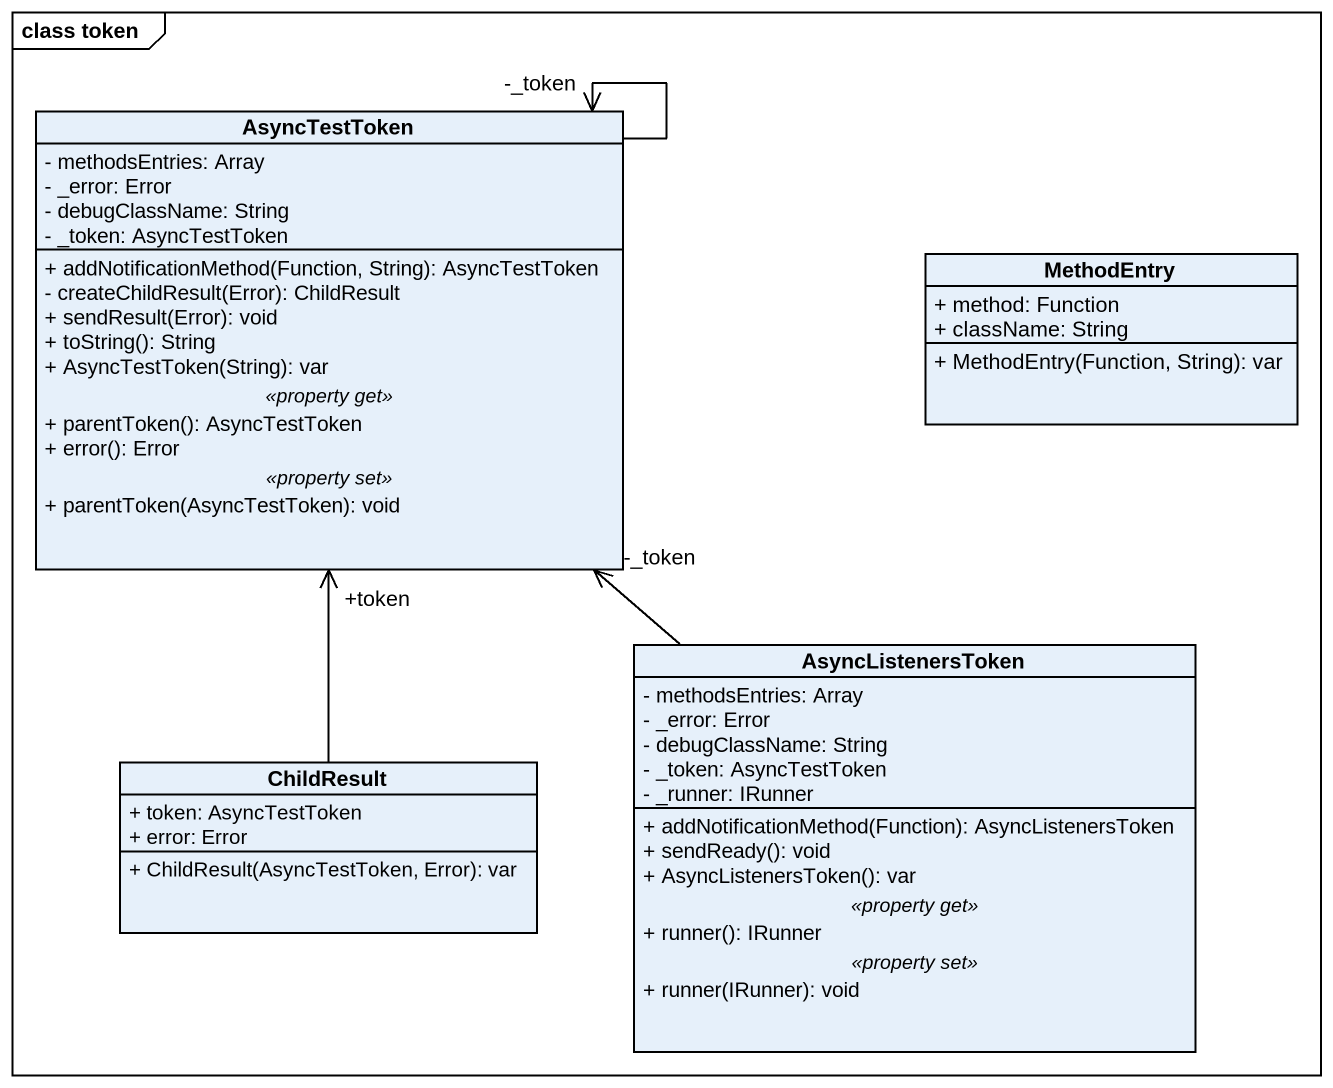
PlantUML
@startuml
mainframe class token
hide circle
hide empty members
skinparam classAttributeIconSize 0
class AsyncTestToken {
  - methodsEntries: Array
  - _error: Error
  - debugClassName: String
  - _token: AsyncTestToken
  --
  + addNotificationMethod(Function, String): AsyncTestToken
  - createChildResult(Error): ChildResult
  + sendResult(Error): void
  + toString(): String
  + AsyncTestToken(String): var
  .. <<property get>> ..
  + parentToken(): AsyncTestToken
  + error(): Error
  .. <<property set>> ..
  + parentToken(AsyncTestToken): void
}
class MethodEntry {
  + method: Function
  + className: String
  + MethodEntry(Function, String): var
}
class AsyncListenersToken {
  - methodsEntries: Array
  - _error: Error
  - debugClassName: String
  - _token: AsyncTestToken
  - _runner: IRunner
  --
  + addNotificationMethod(Function): AsyncListenersToken
  + sendReady(): void
  + AsyncListenersToken(): var
  .. <<property get>> ..
  + runner(): IRunner
  .. <<property set>> ..
  + runner(IRunner): void
}
class ChildResult {
  + token: AsyncTestToken
  + error: Error
  + ChildResult(AsyncTestToken, Error): var
}
AsyncTestToken --> "-_token" AsyncTestToken
AsyncListenersToken -up-> "-_token" AsyncTestToken
ChildResult -up-> "+token" AsyncTestToken
@enduml
